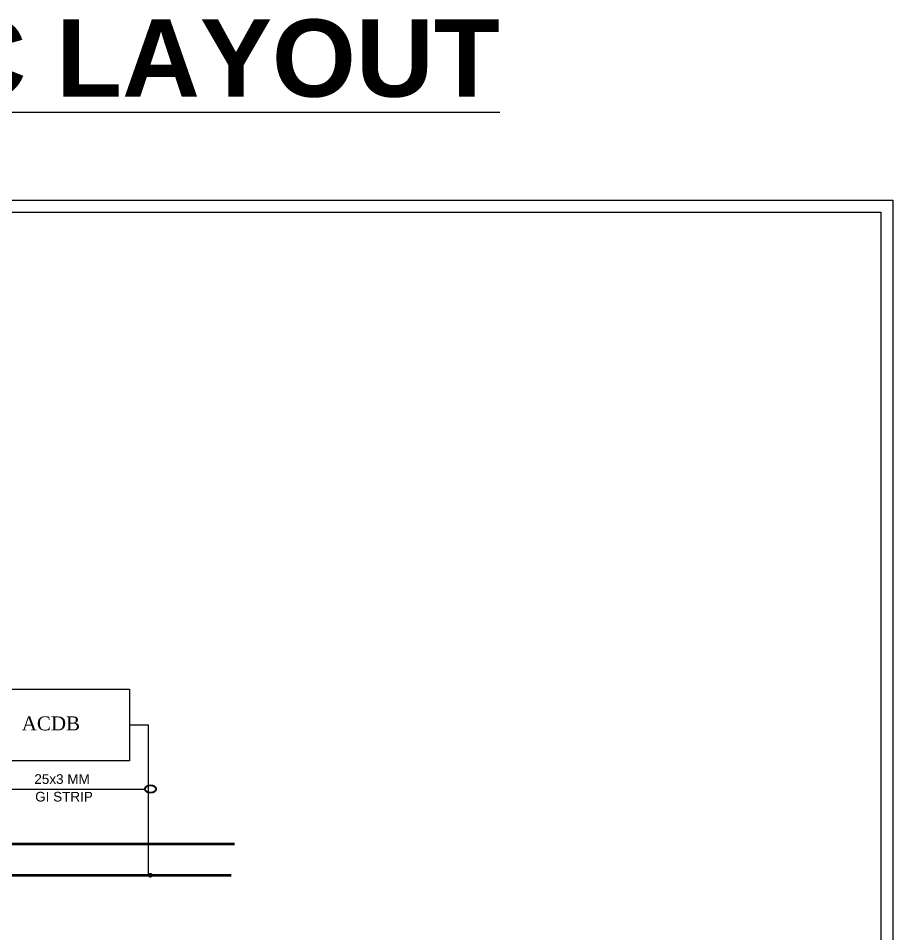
# Model space of a CAD drawing. Extents: x 3550807 to 4078732, y -628171 to -515859.
# Drawn here: x 3847155 to 3864135, y -533629 to -515859 of the extents above; entities that cross this region are included whole.
import ezdxf
from ezdxf.enums import TextEntityAlignment as Align

# ---------------------------------------------------------------- set-up
doc = ezdxf.new("R2010")
doc.units = 0
doc.header["$LTSCALE"] = 6
doc.header["$MEASUREMENT"] = 0
doc.layers.get('0').update_dxf_attribs({"linetype": 'CONTINUOUS'})
doc.layers.add('EP', color=3, linetype='CONTINUOUS')
doc.layers.add('TITLE', color=7, linetype='CONTINUOUS')
doc.styles.add('ARIAL', font='arial.ttf')
doc.styles.add('ROMANS', font='romans.shx')
doc.styles.get("Standard").update_dxf_attribs({"font": 'SIMPLEX'})
doc.styles.add('TIMES_R', font='times.ttf', dxfattribs={"height": 1.25})
doc.linetypes.add('GI_CABLE_SUPPLY', pattern='A,12.7,-5.08,["GI",Standard,S=2.54,R=0,X=-2.54,Y=-1.27],-5.08', length=22.86)
doc.dimstyles.new('cab.dim', dxfattribs={"dimscale": 1.1, "dimtxt": 115, "dimasz": 100, "dimexe": 10, "dimexo": 50, "dimgap": 35, "dimtad": 1, "dimdec": 0, "dimzin": 0, "dimdsep": 46, "dimtxsty": 'ROMANS', "dimcen": 0, "dimdle": 100, "dimclrd": 8, "dimclre": 8, "dimclrt": 7, "dimadec": 0, "dimazin": 0, "dimtfac": 1, "dimtdec": 0, "dimtofl": 0, "dimtmove": 0, "dimatfit": 3, "dimfxl": 0, "dimtolj": 1, "dimtzin": 0, "dimarcsym": 0})

msp = doc.modelspace()

# ---------------------------------------------------------------- linework, layer by layer
for points in [[(3864134.8, -519387.1), (3864134.8, -551398.5), (3819053.6, -551398.5), (3819053.6, -519387.1)], [(3863903, -519618.9), (3863903, -551166.7), (3819285.5, -551166.7), (3819285.5, -519618.9)]]:
    msp.add_lwpolyline(points, close=True)
at = {"layer": 'EP', "color": 1, "linetype": 'GI_CABLE_SUPPLY', "ltscale": 10, "const_width": 50}
for points in [[(3851288.4, -532494.8), (3827771, -532494.8), (3827771, -524043.7)], [(3828673.5, -531888.1), (3851354.8, -531888.1)]]:
    msp.add_lwpolyline(points, dxfattribs=at)
at = {"layer": 'EP', "color": 6}
msp.add_lwpolyline([(3849316.3, -530271.1), (3846533.1, -530271.1), (3846533.1, -528883.3), (3849316.3, -528883.3)], close=True, dxfattribs=at)
msp.add_lwpolyline([(3849316.3, -530271.1), (3846533.1, -530271.1), (3846533.1, -528883.3), (3849316.3, -528883.3)], close=True, dxfattribs=at)
at = {"layer": 'EP', "color": 5}
msp.add_lwpolyline([(3849316.3, -529577.2), (3849678.1, -529577.2), (3849678.1, -532494.8)], dxfattribs=at)
at = {"layer": 'EP', "color": 7, "lineweight": 35, "const_width": 44.5}
msp.add_lwpolyline([(3849695.6, -532494.8, 1), (3849742.4, -532494.8, 1)], format="xyb", close=True, dxfattribs=at)
at = {"layer": 'EP', "color": 7, "lineweight": 35, "extrusion": (0, 0, -1)}
msp.add_ellipse((3849721.5, -530820.1), major_axis=(-112.4, 0), ratio=0.6155194, dxfattribs=at)

# ---------------------------------------------------------------- texts
at = {"layer": 'EP', "color": 7, "style": 'TIMES_R'}
msp.add_text('ACDB', height=270, dxfattribs=at).set_placement((3847787.4, -529681.2), align=Align.CENTER)
at = {"layer": 'EP', "color": 7, "lineweight": -3, "style": 'ARIAL'}
for s, p in [('25x3 MM ', (3847465.9, -530720.3)), ('GI STRIP', (3847482.1, -531062.4))]:
    msp.add_text(s, height=187.5, dxfattribs=at).set_placement(p)
at = {"layer": 'TITLE', "color": 6, "insert": (3839916, -515880.9), "char_height": 1500, "width": 36564.74, "attachment_point": 2, "style": 'ARIAL'}
msp.add_mtext('{\\L\\fArial|b1|i0|c0|p34;EARTHING SCHEMATIC LAYOUT}', dxfattribs=at)

# ---------------------------------------------------------------- leaders
at = {"layer": 'EP'}
msp.add_leader([(3846261.1, -530823.7), (3849609.1, -530820.1)], dimstyle='cab.dim', override={"dimasz": 200, "dimtad": 0, "dimclrd": 7}, dxfattribs=at)

doc.saveas('drawing.dxf')
